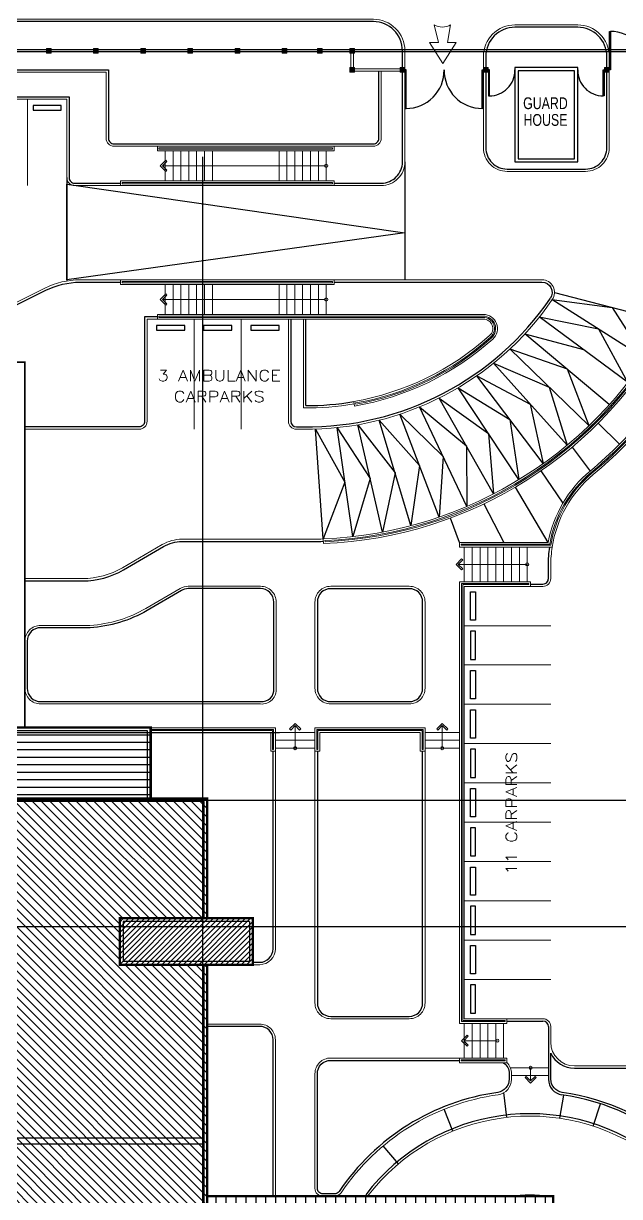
# Model space of a CAD drawing. Header units: metres. Extents: x -3195699 to -2111692, y 14290 to 146348.
# Drawn here: x -2115223 to -2114756, y 20462 to 21381 of the extents above; entities that cross this region are included whole.
import ezdxf
from ezdxf.enums import TextEntityAlignment as Align

# ---------------------------------------------------------------- set-up
doc = ezdxf.new("R2010")
doc.units = ezdxf.units.M
doc.header["$LTSCALE"] = 500
doc.header["$MEASUREMENT"] = 0
for name, pattern in [('CENTER', [2, 1.25, -0.25, 0.25, -0.25]), ('CENTERX2', [4, 2.5, -0.5, 0.5, -0.5]), ('HIDDEN', [0.375, 0.25, -0.125])]:
    doc.linetypes.add(name, pattern=pattern)
doc.layers.get('0').update_dxf_attribs({"linetype": 'CONTINUOUS'})
for name, color, linetype in [('AR-AXIS', 9, 'CENTERX2'), ('AR-DOOR', 8, 'CONTINUOUS'), ('AR-HATCH', 8, 'CONTINUOUS'), ('AR-PROPOSED', 3, 'CONTINUOUS'), ('AR-SHEET-NM', 4, 'CONTINUOUS'), ('AR-WALL', 8, 'CONTINUOUS'), ('BLDG. TXT', 3, 'CONTINUOUS'), ('CURB-2', 8, 'CONTINUOUS'), ('HATCH', 43, 'CONTINUOUS'), ('HIDDEN', 8, 'HIDDEN'), ('PARAPET', 1, 'CONTINUOUS'), ('PROPERTY LINE', 3, 'CENTER'), ('RAMP', 1, 'CONTINUOUS'), ('WHEEL BUMP', 6, 'CONTINUOUS')]:
    doc.layers.add(name, color=color, linetype=linetype)
for name, color, linetype, lineweight in [('CARLINE', 8, 'CONTINUOUS', 18), ('COL', 4, 'CONTINUOUS', 18), ('COLHAT', 8, 'CONTINUOUS', 18), ('CURVE', 8, 'CONTINUOUS', 18), ('FENCEWALL', 4, 'CONTINUOUS', 18), ('RAILING', 1, 'CONTINUOUS', 18), ('schematic lines', 110, 'CONTINUOUS', 25), ('STAIR', 8, 'CONTINUOUS', 18), ('WALL2', 4, 'CONTINUOUS', 18)]:
    doc.layers.add(name, color=color, linetype=linetype, lineweight=lineweight)
doc.styles.add('logo-eng', font='arial.ttf', dxfattribs={"height": 600})
doc.styles.add('ROMANS', font='romans.shx', dxfattribs={"width": 0.85})
pattern_1 = [(90, (-1490888.6645, 89092.963), (-7.814695, 7e-16), [])]

# ---------------------------------------------------------------- blocks, each defined once
blk = doc.blocks.new('DRIVEWAY LOCATOR')
for p, q in [((-1232, -16), (-523, 434)), ((-523, 134), (-523, 434)), ((-523, -466), (-1232, -16)), ((-523, -166), (-523, -466))]:
    blk.add_line(p, q)
for points in [[(-523, 134), (82, 278)], [(82, -278), (-523, -166)]]:
    blk.add_lwpolyline(points)
blk.add_arc((514, 0), 514, 147.2089, 212.7911)
blk = doc.blocks.new('AHHMS TEMPLATE')
at = {"layer": 'COLHAT'}
h = blk.add_hatch(dxfattribs=at)
h.set_pattern_fill('ANSI31', color=8, scale=0.184599, style=0)
h.set_pattern_definition([(135, (-1480981.13595, 34812.915), (0.4144367825, 0.4144367825), [])])
h.paths.add_polyline_path([(-1490931.98, 84579.89), (-1490931.98, 84576.2), (-1490928.29, 84576.2), (-1490928.29, 84579.89)])
h = blk.add_hatch(dxfattribs=at)
h.set_pattern_fill('ANSI31', color=8, scale=0.184599, style=0)
h.set_pattern_definition([(135, (-1480944.21613, 34812.915), (0.4144367825, 0.4144367825), [])])
h.paths.add_polyline_path([(-1490895.06, 84579.89), (-1490895.06, 84576.2), (-1490891.37, 84576.2), (-1490891.37, 84579.89)])
h = blk.add_hatch(dxfattribs=at)
h.set_pattern_fill('ANSI31', color=8, scale=0.184599, style=0)
h.set_pattern_definition([(135, (-1480907.2963, 34812.915), (0.4144367825, 0.4144367825), [])])
h.paths.add_polyline_path([(-1490858.14, 84579.89), (-1490858.14, 84576.2), (-1490854.45, 84576.2), (-1490854.45, 84579.89)])
h = blk.add_hatch(dxfattribs=at)
h.set_pattern_fill('ANSI31', color=8, scale=0.184599, style=0)
h.set_pattern_definition([(135, (-1480870.3765, 34812.915), (0.4144367825, 0.4144367825), [])])
h.paths.add_polyline_path([(-1490821.22, 84579.89), (-1490821.22, 84576.2), (-1490817.53, 84576.2), (-1490817.53, 84579.89)])
h = blk.add_hatch(dxfattribs=at)
h.set_pattern_fill('ANSI31', color=8, scale=0.184599, style=0)
h.set_pattern_definition([(135, (-1480833.4567, 34812.915), (0.4144367825, 0.4144367825), [])])
h.paths.add_polyline_path([(-1490784.3, 84579.89), (-1490784.3, 84576.2), (-1490780.61, 84576.2), (-1490780.61, 84579.89)])
h = blk.add_hatch(dxfattribs=at)
h.set_pattern_fill('ANSI31', color=8, scale=0.184599, style=0)
h.set_pattern_definition([(135, (-1480796.53686, 34812.915), (0.4144367825, 0.4144367825), [])])
h.paths.add_polyline_path([(-1490747.38, 84579.89), (-1490747.38, 84576.2), (-1490743.69, 84576.2), (-1490743.69, 84579.89)])
h = blk.add_hatch(dxfattribs=at)
h.set_pattern_fill('ANSI31', color=8, scale=0.184599, style=0)
h.set_pattern_definition([(135, (-1480768.9157, 34812.915), (0.4144367825, 0.4144367825), [])])
h.paths.add_polyline_path([(-1490719.76, 84579.89), (-1490719.76, 84576.2), (-1490716.07, 84576.2), (-1490716.07, 84579.89)])
h = blk.add_hatch(dxfattribs=at)
h.set_pattern_fill('ANSI31', color=8, scale=0.184599, style=0)
h.set_pattern_definition([(135, (-1480743.61845, 34812.915), (0.4144367825, 0.4144367825), [])])
h.paths.add_polyline_path([(-1490694.46, 84579.89), (-1490694.46, 84576.2), (-1490690.77, 84576.2), (-1490690.77, 84579.89)])
h = blk.add_hatch(dxfattribs=at)
h.set_pattern_fill('ANSI31', color=8, scale=0.184599, style=0)
h.set_pattern_definition([(135, (-1480743.61845, 34797.8394), (0.4144367825, 0.4144367825), [])])
h.paths.add_polyline_path([(-1490690.77, 84564.81), (-1490690.77, 84561.12), (-1490694.46, 84561.12), (-1490694.46, 84564.81)])
h = blk.add_hatch(dxfattribs=at)
h.set_pattern_fill('ANSI31', color=8, scale=0.184599, angle=90, style=0)
h.set_pattern_definition([(45, (-1540418.36314, 74613.96583), (0.4144367825, -0.4144367825), [])])
h.paths.add_polyline_path([(-1490651.39, 84561.12), (-1490655.08, 84561.12), (-1490655.08, 84564.81), (-1490651.39, 84564.81)])
h = blk.add_hatch(dxfattribs=at)
h.set_pattern_fill('ANSI31', color=8, scale=0.184599, angle=90, style=0)
h.set_pattern_definition([(135, (-1440822.88585, 74613.96583), (-0.4144367825, -0.4144367825), [])])
h.paths.add_polyline_path([(-1490589.86, 84561.12), (-1490586.17, 84561.12), (-1490586.17, 84564.81), (-1490589.86, 84564.81)])
h = blk.add_hatch(dxfattribs=at)
h.set_pattern_fill('ANSI31', color=8, scale=0.184599, angle=90, style=0)
h.set_pattern_definition([(135, (-1440728.125, 74613.96583), (-0.4144367825, -0.4144367825), [])])
h.paths.add_polyline_path([(-1490495.1, 84561.12), (-1490491.41, 84561.12), (-1490491.41, 84564.81), (-1490495.1, 84564.81)])
at = {"layer": 'HATCH'}
h = blk.add_hatch(dxfattribs=at)
h.set_pattern_fill('ANSI31', color=8, scale=2.461321, angle=45, style=0)
h.set_pattern_definition(pattern_1)
h.paths.add_polyline_path([(-1490948.81, 84334.2), (-1491108.79, 84334.2), (-1491108.79, 84048.15), (-1490948.81, 84048.15)])
h = blk.add_hatch(dxfattribs=at)
h.set_pattern_fill('ANSI31', color=8, scale=1.845991, angle=135, style=0)
h.set_pattern_definition([(180, (-1490888.6645, 89092.963), (-1e-15, -5.861021), [])])
h.paths.add_polyline_path([(-1490850.35, 84048.15), (-1491390.61, 84048.15), (-1491390.61, 83992.7), (-1490850.35, 83992.7)])
h = blk.add_hatch(dxfattribs=at)
h.set_pattern_fill('ANSI31', color=1, scale=1.538326, angle=270, style=0)
h.set_pattern_definition([(315, (-1490888.6645, 89092.963), (3.45364, 3.45364), [])])
h.paths.add_polyline_path([(-1491191.25, 83627.19), (-1491191.25, 83627.07), (-1491191.12, 83627.19)])
h.paths.add_polyline_path([(-1491304.47, 83514.46), (-1491304.47, 83538.58), (-1491352.46, 83538.58), (-1491352.46, 83568.74), (-1491308.16, 83568.74), (-1491308.16, 83629.65), (-1491304.47, 83629.65), (-1491304.47, 83653.77), (-1491213.4, 83653.77), (-1491213.4, 83629.65), (-1491188.78, 83629.65), (-1491188.78, 83538.58), (-1491213.4, 83538.58), (-1491213.4, 83514.46)])
h.paths.add_polyline_path([(-1491017.11, 83629.65), (-1490936.5, 83629.65), (-1490936.5, 83538.58), (-1491017.11, 83538.58)])
h.paths.add_polyline_path([(-1490806.05, 83862.55), (-1490874.47, 83862.55), (-1490874.47, 83898.86), (-1490806.05, 83898.86), (-1490806.05, 83992.7), (-1491481.68, 83992.7), (-1491481.68, 83898.86), (-1491410.92, 83898.86), (-1491410.92, 83862.55), (-1491481.68, 83862.55), (-1491481.68, 83305.68), (-1491410.92, 83305.68), (-1491410.92, 83269.37), (-1491481.68, 83269.37), (-1491481.68, 83175.54), (-1490806.05, 83175.54), (-1490806.05, 83269.37), (-1490874.47, 83269.37), (-1490874.47, 83305.68), (-1490806.05, 83305.68)])
h.paths.add_polyline_path([(-1491026.03, 83660.42), (-1491017.11, 83660.42), (-1491017.11, 83516.43), (-1491026.03, 83516.43), (-1491026.03, 83445.05), (-1491071.87, 83445.05), (-1491071.87, 83440.13), (-1491119.87, 83440.13), (-1491119.87, 83304.76), (-1491266.32, 83304.76), (-1491266.32, 83391.52), (-1491251.55, 83391.52), (-1491251.55, 83409.36), (-1491167.86, 83409.36), (-1491167.86, 83728.1), (-1491026.03, 83728.1)])
h = blk.add_hatch(dxfattribs=at)
h.set_pattern_fill('ANSI31', color=8, scale=0.922995, style=0)
h.set_pattern_definition([(45, (-1490888.6645, 89092.9631), (-2.0721839, 2.0721839), [])])
h.paths.add_polyline_path([(-1490770.48, 83898.86), (-1490874.47, 83898.86), (-1490874.47, 83862.55), (-1490770.48, 83862.55)])
h = blk.add_hatch(dxfattribs=at)
h.set_pattern_fill('ANSI31', color=8, scale=2.461321, angle=45, style=0)
h.set_pattern_definition(pattern_1)
h.paths.add_polyline_path([(-1490535.3, 83681.34), (-1490806.05, 83681.34), (-1490806.05, 83486.89), (-1490535.3, 83486.89)])
at = {"layer": 'AR-AXIS', "color": 8, "ltscale": 2}
for p, q in [((-1490809.53, 81994.85), (-1490809.53, 85059.97)), ((-1492933, 84578.96), (-1488915.15, 84578.96)), ((-1492933, 83991.39), (-1488915.15, 83991.39)), ((-1492933, 83892.56), (-1488915.15, 83892.56))]:
    blk.add_line(p, q, dxfattribs=at)
at = {"layer": 'AR-AXIS', "color": 8}
for p, q in [((-1490809.53, 83030.16), (-1490809.53, 84163.63)), ((-1491586.08, 84044.3), (-1490749.41, 84044.3))]:
    blk.add_line(p, q, dxfattribs=at)
at = {"layer": 'AR-DOOR', "color": 8}
for points in [[(-1490490.48, 84593.12), (-1490490.48, 84562.97), (-1490491.1, 84562.97), (-1490491.1, 84593.12)], [(-1490650.47, 84532.81), (-1490650.47, 84562.97), (-1490651.08, 84562.97), (-1490651.08, 84532.81)], [(-1490590.78, 84532.81), (-1490590.78, 84562.97), (-1490590.17, 84562.97), (-1490590.17, 84532.81)], [(-1490585.86, 84542.66), (-1490585.24, 84542.66), (-1490585.24, 84562.97), (-1490585.86, 84562.97)], [(-1490495.4, 84542.66), (-1490496.02, 84542.66), (-1490496.02, 84562.97), (-1490495.4, 84562.97)]]:
    blk.add_lwpolyline(points, close=True, dxfattribs=at)
for centre, radius, start, end in [((-1490490.48, 84563.27), 29.85, 359.41235, 90), ((-1490650.47, 84562.66), 29.85, 270, 0.58765), ((-1490590.78, 84562.66), 29.85, 179.41235, 270), ((-1490585.24, 84562.66), 20, 270, 0.87473), ((-1490496.02, 84562.66), 20, 179.12527, 270)]:
    blk.add_arc(centre, radius, start, end, dxfattribs=at)
at = {"layer": 'AR-HATCH', "color": 8}
for p, q in [((-1491026.03, 83727), (-1490808.51, 83727)), ((-1491026.03, 83722.44), (-1490808.51, 83722.44))]:
    blk.add_line(p, q, dxfattribs=at)
at = {"layer": 'AR-PROPOSED', "color": 8}
blk.add_lwpolyline([(-1490516.02, 84490.97), (-1490516.02, 84564.81), (-1490565.24, 84564.81), (-1490565.24, 84490.97)], close=True, dxfattribs=at)
at = {"layer": 'AR-WALL', "color": 8}
for p, q in [((-1490772.94, 83896.4), (-1490872.01, 83896.4)), ((-1490872.01, 83896.4), (-1490872.01, 83865.01)), ((-1490772.94, 83896.4), (-1490772.94, 83865.01)), ((-1490772.94, 83865.01), (-1490872.01, 83865.01))]:
    blk.add_line(p, q, dxfattribs=at)
for points in [[(-1490852.81, 83992.7), (-1490852.81, 84045.69), (-1491388.15, 84045.69), (-1491388.15, 83992.7)], [(-1490808.51, 83898.86), (-1490808.51, 83990.23), (-1491479.22, 83990.23), (-1491479.22, 83898.86)], [(-1490808.51, 83305.68), (-1490808.51, 83862.55)]]:
    blk.add_lwpolyline(points, dxfattribs=at)
at = {"layer": 'CARLINE', "color": 8}
for p, q in [((-1490946.75, 84472.51), (-1490946.75, 84540.2)), ((-1490816.3, 84367.91), (-1490816.3, 84281.76)), ((-1490779.38, 84367.91), (-1490779.38, 84281.76)), ((-1490604.82, 84127.93), (-1490537.13, 84127.93)), ((-1490604.82, 84097.16), (-1490537.13, 84097.16)), ((-1490604.82, 84066.39), (-1490537.13, 84066.39)), ((-1490604.82, 84035.63), (-1490537.13, 84035.63)), ((-1490604.82, 84004.86), (-1490537.13, 84004.86)), ((-1490604.82, 83974.09), (-1490537.13, 83974.09)), ((-1490604.82, 83943.33), (-1490537.13, 83943.33)), ((-1490604.82, 83912.56), (-1490537.13, 83912.56)), ((-1490604.82, 83881.79), (-1490537.13, 83881.79)), ((-1490604.82, 83851.03), (-1490537.13, 83851.03))]:
    blk.add_line(p, q, dxfattribs=at)
at = {"layer": 'COL', "color": 8}
for points in [[(-1490928.29, 84576.2), (-1490931.98, 84576.2), (-1490931.98, 84579.89), (-1490928.29, 84579.89)], [(-1490891.37, 84576.2), (-1490895.06, 84576.2), (-1490895.06, 84579.89), (-1490891.37, 84579.89)], [(-1490854.45, 84576.2), (-1490858.14, 84576.2), (-1490858.14, 84579.89), (-1490854.45, 84579.89)], [(-1490817.53, 84576.2), (-1490821.22, 84576.2), (-1490821.22, 84579.89), (-1490817.53, 84579.89)], [(-1490780.61, 84576.2), (-1490784.3, 84576.2), (-1490784.3, 84579.89), (-1490780.61, 84579.89)], [(-1490743.69, 84576.2), (-1490747.38, 84576.2), (-1490747.38, 84579.89), (-1490743.69, 84579.89)], [(-1490716.07, 84576.2), (-1490719.76, 84576.2), (-1490719.76, 84579.89), (-1490716.07, 84579.89)], [(-1490690.77, 84576.2), (-1490694.46, 84576.2), (-1490694.46, 84579.89), (-1490690.77, 84579.89)], [(-1490690.77, 84561.12), (-1490694.46, 84561.12), (-1490694.46, 84564.81), (-1490690.77, 84564.81)], [(-1490655.08, 84561.12), (-1490655.08, 84564.81), (-1490651.39, 84564.81), (-1490651.39, 84561.12)], [(-1490586.17, 84561.12), (-1490586.17, 84564.81), (-1490589.86, 84564.81), (-1490589.86, 84561.12)], [(-1490491.41, 84561.12), (-1490491.41, 84564.81), (-1490495.1, 84564.81), (-1490495.1, 84561.12)]]:
    blk.add_lwpolyline(points, close=True, dxfattribs=at)
at = {"layer": 'CURB-2', "color": 8}
for p, q in [((-1490740.61, 84367.91), (-1490740.61, 84287.91)), ((-1490728.83, 84300.21), (-1490728.83, 84367.91)), ((-1490736.31, 84283.61), (-1490730.88, 84283.61)), ((-1490499.95, 84286.52), (-1490483.41, 84269.99)), ((-1490520.37, 84267.78), (-1490506.36, 84249.01)), ((-1490544.82, 84249.11), (-1490527.61, 84223.93)), ((-1490539.15, 84193.15), (-1490564.63, 84236.46)), ((-1490589.54, 84223.24), (-1490573.83, 84193.15)), ((-1490608.51, 84193.15), (-1490615.61, 84212.21)), ((-1490571.59, 83818.42), (-1490543.28, 83818.42)), ((-1490538.98, 83814.11), (-1490538.98, 83772.89)), ((-1490571.61, 83743), (-1490573.81, 83762.37)), ((-1490530.11, 83742.3), (-1490526.94, 83760.49)), ((-1490503.99, 83736.15), (-1490498.27, 83753.7)), ((-1490613.74, 83732.27), (-1490620.69, 83749.37)), ((-1490656.43, 83706.56), (-1490668.3, 83720.69)), ((-1490540.74, 83681.34), (-1490540.68, 83681.64))]:
    blk.add_line(p, q, dxfattribs=at)
for points in [[(-1490653.24, 84564.81), (-1490653.24, 84578.04, 0.414214), (-1490676, 84600.81), (-1491543.62, 84600.81, 0.414214), (-1491566.39, 84578.04), (-1491566.39, 84564.81)], [(-1490493.25, 84564.81), (-1490493.25, 84573.62, 0.414214), (-1490516.02, 84596.38), (-1490565.24, 84596.38, 0.414214), (-1490588.01, 84573.62), (-1490588.01, 84564.81)], [(-1491566.39, 84561.12), (-1491566.39, 84560.39), (-1491566.39, 84509.43, 0.414214), (-1491531.31, 84474.36), (-1491414.4, 84474.36, 0.414214), (-1491410.09, 84478.67), (-1491410.09, 84542.04), (-1490914.14, 84542.04), (-1490914.14, 84478.67, 0.414214), (-1490909.83, 84474.36), (-1490873.99, 84474.36)], [(-1491539.93, 84562.97), (-1490883.37, 84562.97), (-1490883.37, 84509.43, 0.414214), (-1490879.06, 84505.12), (-1490676, 84505.12, 0.414214), (-1490671.7, 84509.43), (-1490671.7, 84562.04)], [(-1490706.77, 84474.36), (-1490669.85, 84474.36, 0.414214), (-1490653.24, 84490.97), (-1490653.24, 84561.12)], [(-1490588.01, 84561.12), (-1490588.01, 84502.05, 0.414214), (-1490571.4, 84485.43), (-1490509.87, 84485.43, 0.414214), (-1490493.25, 84502.05), (-1490493.25, 84561.12)], [(-1491108.79, 84283.61), (-1491217.49, 84283.61, -0.414214), (-1491221.8, 84287.91), (-1491221.8, 84357.45), (-1491410.09, 84357.45), (-1491410.09, 84287.91, -0.414214), (-1491414.4, 84283.61), (-1491531.31, 84283.61, -0.414214), (-1491566.39, 84318.68), (-1491566.39, 84361.75, -0.414214), (-1491531.31, 84396.83), (-1491243.37, 84396.83, -0.092907), (-1491199.47, 84388.6), (-1491152.53, 84370.36, 0.092907), (-1491129.58, 84366.06), (-1490996.32, 84366.06, 0.116214), (-1490968.03, 84372.73), (-1490932.31, 84390.55, -0.116214), (-1490905.66, 84396.83), (-1490898.6, 84396.83), (-1490873.99, 84396.83)], [(-1490706.77, 84396.83), (-1490544.06, 84396.83, -0.602916), (-1490537.46, 84384.31)], [(-1490730.86, 84283.61, 0.250693), (-1490537.46, 84384.31, 0.250693)], [(-1490845.12, 84369.75), (-1490855.07, 84369.75), (-1490855.07, 84287.91, -0.414214), (-1490859.37, 84283.61), (-1490948.81, 84283.61)], [(-1490948.81, 84163.05), (-1490903.52, 84163, 0.132795), (-1490871.59, 84171.63), (-1490840.4, 84189.83, -0.132791), (-1490825.83, 84193.77), (-1490731.33, 84193.77, 0.01263), (-1490715.12, 84194.02)], [(-1490553.13, 84160.54), (-1490543.28, 84160.54, 0.414214), (-1490538.98, 84164.85), (-1490538.98, 84175.33, -0.037679), (-1490537.91, 84189.46)], [(-1490770.48, 83864.4), (-1490765.03, 83864.4, 0.406614), (-1490754.55, 83874.99), (-1490754.55, 84029.62)], [(-1490719.88, 84029.62), (-1490719.88, 83832.57, 0.414214), (-1490709.42, 83822.11), (-1490647.89, 83822.11, 0.414214), (-1490637.43, 83832.57), (-1490637.43, 84029.62)], [(-1490754.55, 83681.34), (-1490754.55, 83803.79, 0.414214), (-1490765.01, 83814.25), (-1490806.05, 83814.25)], [(-1490574.21, 83785.8, -0.246746), (-1490569.68, 83777.19), (-1490569.68, 83772.93, -0.37382), (-1490578.69, 83762.57, 0.212138), (-1490702.88, 83685.06, -0.248963), (-1490706.45, 83683.17), (-1490715.58, 83683.17, -0.414214), (-1490719.88, 83687.47), (-1490719.88, 83777.19, -0.414214), (-1490709.42, 83787.65), (-1490608.69, 83787.65)]]:
    blk.add_lwpolyline(points, format="xyb", dxfattribs=at)
for points in [[(-1490853.19, 84139.82, -0.117758), (-1490897.8, 84126.34), (-1490936.5, 84126.34, 0.414214), (-1490946.96, 84115.88), (-1490946.96, 84078.96, 0.414214), (-1490936.5, 84068.5), (-1490764.3, 84068.5, 0.477456), (-1490753.94, 84078.87), (-1490753.94, 84146.47, 0.414214), (-1490764.4, 84156.93), (-1490821.05, 84156.93, 0.132791), (-1490826.32, 84155.5)], [(-1490719.88, 84078.96, 0.414214), (-1490709.42, 84068.5), (-1490647.89, 84068.5, 0.414214), (-1490637.43, 84078.96), (-1490637.43, 84146.45, 0.414214), (-1490647.89, 84156.91), (-1490709.42, 84156.91, 0.414214), (-1490719.88, 84146.45)], [(-1490528.14, 83762.53, -0.373378), (-1490537.13, 83772.89), (-1490537.13, 83793.34, 0.293273), (-1490518.67, 83781.5), (-1490432.52, 83781.5, -0.414214), (-1490428.22, 83777.19), (-1490428.22, 83715.74, -0.148694), (-1490432.75, 83717.88, 0.149302)]]:
    blk.add_lwpolyline(points, format="xyb", close=True, dxfattribs=at)
for centre, radius, start, end in [((-1490728.28, 84514.71), 214.5, 269.85288, 279.91363), ((-1490736.31, 84287.91), 4.31, 180, 270), ((-1490543.28, 83814.11), 4.31, 0, 90), ((-1490526.67, 83772.89), 12.31, 180, 261.89814), ((-1490553.55, 83584.04), 178.45, 47.93157, 81.89814), ((-1490553.55, 83584.04), 161.83, 53.59848, 142.54125)]:
    blk.add_arc(centre, radius, start, end, dxfattribs=at)
at = {"layer": 'CURVE', "color": 8}
for p, q in [((-1490742.46, 84367.91), (-1490742.46, 84287.91)), ((-1490730.67, 84298.37), (-1490730.67, 84367.91)), ((-1490736.31, 84281.76), (-1490730.88, 84281.76)), ((-1490604.82, 84158.69), (-1490604.82, 83820.26)), ((-1490604.82, 83820.26), (-1490543.28, 83820.26)), ((-1490537.13, 83814.11), (-1490537.13, 83801.8)), ((-1490432.52, 83783.34), (-1490518.67, 83783.34))]:
    blk.add_line(p, q, dxfattribs=at)
for points in [[(-1490706.77, 84472.51), (-1490669.85, 84472.51, 0.414214), (-1490651.39, 84490.97), (-1490651.39, 84578.04, 0.414214), (-1490676, 84602.65), (-1491543.62, 84602.65, 0.414214), (-1491568.23, 84578.04), (-1491568.23, 84560.39)], [(-1491568.23, 84578.04), (-1491568.23, 84509.43, 0.414214), (-1491531.31, 84472.51), (-1491414.4, 84472.51, 0.414214), (-1491408.25, 84478.67), (-1491408.25, 84540.2), (-1490915.98, 84540.2), (-1490915.98, 84478.67, 0.414214), (-1490909.83, 84472.51), (-1490873.99, 84472.51)], [(-1491539.93, 84561.12), (-1490885.22, 84561.12), (-1490885.22, 84509.43, 0.414214), (-1490879.06, 84503.28), (-1490676, 84503.28, 0.414214), (-1490669.85, 84509.43), (-1490669.85, 84562.04)], [(-1491108.79, 84281.76), (-1491217.49, 84281.76, -0.414214), (-1491223.65, 84287.91), (-1491223.65, 84355.6), (-1491408.25, 84355.6), (-1491408.25, 84287.91, -0.414214), (-1491414.4, 84281.76), (-1491531.31, 84281.76, -0.414214), (-1491568.23, 84318.68), (-1491568.23, 84361.75, -0.414214), (-1491531.31, 84398.67), (-1491243.37, 84398.67, -0.092907), (-1491198.81, 84390.32), (-1491151.87, 84372.08, 0.092907), (-1491129.58, 84367.91), (-1490996.32, 84367.91, 0.116214), (-1490968.85, 84374.38), (-1490933.13, 84392.2, -0.116214), (-1490905.66, 84398.67), (-1490898.6, 84398.67), (-1490873.99, 84398.67)], [(-1490706.77, 84398.67), (-1490544.06, 84398.67, -0.602916), (-1490535.93, 84383.27)], [(-1490730.88, 84281.76, 0.250693), (-1490535.93, 84383.27)], [(-1490845.12, 84367.91), (-1490853.22, 84367.91), (-1490853.22, 84287.91, -0.414214), (-1490859.37, 84281.76), (-1490948.81, 84281.76)], [(-1490948.81, 84164.9), (-1490903.52, 84164.85, 0.132791), (-1490872.52, 84173.23), (-1490841.33, 84191.42, -0.132791), (-1490825.83, 84195.61), (-1490731.32, 84195.61, 0.012637), (-1490715.2, 84195.87)], [(-1490604.82, 84158.69), (-1490543.28, 84158.69, 0.414214), (-1490537.13, 84164.85), (-1490537.13, 84175.33, -0.03844), (-1490536.04, 84189.46)], [(-1490854.12, 84141.42, -0.117618), (-1490897.85, 84128.18), (-1490936.5, 84128.18, 0.414214), (-1490948.81, 84115.88), (-1490948.81, 84078.96, 0.414214), (-1490936.5, 84066.66), (-1490764.4, 84066.66, 0.471923), (-1490752.09, 84078.96), (-1490752.09, 84146.47, 0.414214), (-1490764.4, 84158.77), (-1490821.05, 84158.77, 0.132791), (-1490827.25, 84157.1), (-1490854.12, 84141.42)], [(-1490770.48, 83862.55), (-1490765.01, 83862.55, 0.407195), (-1490752.71, 83874.98), (-1490752.71, 84029.62)], [(-1490721.73, 84029.62), (-1490721.73, 83832.57, 0.414214), (-1490709.42, 83820.26), (-1490647.89, 83820.26, 0.414214), (-1490635.58, 83832.57), (-1490635.58, 84029.62)], [(-1490752.71, 83681.34), (-1490752.71, 83803.79, 0.414214), (-1490765.01, 83816.1), (-1490806.05, 83816.1)], [(-1490571.59, 83786.04, -0.203285), (-1490567.84, 83777.19), (-1490567.84, 83772.93, -0.37382), (-1490578.43, 83760.74, 0.212138), (-1490701.35, 83684.03, -0.248963), (-1490706.45, 83681.32), (-1490715.58, 83681.32, -0.414214), (-1490721.73, 83687.47), (-1490721.73, 83777.19, -0.414214), (-1490709.42, 83789.5), (-1490608.68, 83789.5)]]:
    blk.add_lwpolyline(points, format="xyb", dxfattribs=at)
for points in [[(-1490589.86, 84573.62), (-1490589.86, 84502.05, 0.414214), (-1490571.4, 84483.59), (-1490509.87, 84483.59, 0.414214), (-1490491.41, 84502.05), (-1490491.41, 84573.62, 0.414214), (-1490516.02, 84598.23), (-1490565.24, 84598.23, 0.414214)], [(-1490721.73, 84078.96, 0.414214), (-1490709.42, 84066.66), (-1490647.89, 84066.66, 0.414214), (-1490635.58, 84078.96), (-1490635.58, 84146.45, 0.414214), (-1490647.89, 84158.76), (-1490709.42, 84158.76, 0.414214), (-1490721.73, 84146.45)]]:
    blk.add_lwpolyline(points, format="xyb", close=True, dxfattribs=at)
for centre, radius, start, end in [((-1490728.28, 84514.71), 216.35, 269.36523, 279.91363), ((-1490736.31, 84287.91), 6.15, 180, 270), ((-1490543.28, 83814.11), 6.15, 0, 90), ((-1490518.67, 83801.8), 18.46, 180, 270), ((-1490553.55, 83584.04), 159.99, 53.59848, 142.54125), ((-1490553.55, 83584.04), 98.45, 81.23017, 98.76983)]:
    blk.add_arc(centre, radius, start, end, dxfattribs=at)
at = {"layer": 'FENCEWALL', "color": 8}
for p, q in [((-1490716.07, 84577.12), (-1490716.07, 84578.96)), ((-1490690.77, 84577.12), (-1490690.77, 84578.96)), ((-1490693.54, 84576.2), (-1490693.54, 84564.81)), ((-1490691.7, 84576.2), (-1490691.7, 84564.81))]:
    blk.add_line(p, q, dxfattribs=at)
for points in [[(-1490965.21, 84578.96), (-1490931.98, 84578.96)], [(-1490928.29, 84578.96), (-1490895.06, 84578.96)], [(-1490891.37, 84578.96), (-1490858.14, 84578.96)], [(-1490854.45, 84578.96), (-1490821.22, 84578.96)], [(-1490817.53, 84578.96), (-1490784.3, 84578.96)], [(-1490780.61, 84578.96), (-1490747.38, 84578.96)], [(-1490743.69, 84578.96), (-1490719.76, 84578.96)], [(-1490716.07, 84578.96), (-1490694.46, 84578.96)], [(-1490716.07, 84578.96), (-1490716.07, 84578.96)], [(-1490690.77, 84578.96), (-1490690.77, 84578.96)], [(-1490965.21, 84577.12), (-1490931.98, 84577.12)], [(-1490928.29, 84577.12), (-1490895.06, 84577.12)], [(-1490891.37, 84577.12), (-1490858.14, 84577.12)], [(-1490854.45, 84577.12), (-1490821.22, 84577.12)], [(-1490817.53, 84577.12), (-1490784.3, 84577.12)], [(-1490780.61, 84577.12), (-1490747.38, 84577.12)], [(-1490743.69, 84577.12), (-1490719.76, 84577.12)], [(-1490716.07, 84577.12), (-1490694.46, 84577.12)], [(-1490716.07, 84577.12), (-1490716.07, 84577.12)], [(-1490690.77, 84577.12), (-1490690.77, 84577.12)], [(-1490655.08, 84563.89), (-1490690.77, 84563.89)], [(-1490655.08, 84562.04), (-1490690.77, 84562.04)]]:
    blk.add_lwpolyline(points, dxfattribs=at)
at = {"layer": 'HIDDEN', "color": 8}
for p in [(-1490799.9, 83681.34), (-1490535.3, 83486.89)]:
    blk.add_line(p, (-1490535.3, 83681.34), dxfattribs=at)
at = {"layer": 'PARAPET', "color": 8}
blk.add_lwpolyline([(-1490518.48, 84493.43), (-1490518.48, 84562.35), (-1490562.78, 84562.35), (-1490562.78, 84493.43)], close=True, dxfattribs=at)
at = {"layer": 'PARAPET', "color": 2}
for points, const_width in [([(-1490948.81, 84048.12), (-1490948.81, 84334.2), (-1491108.79, 84334.2), (-1491108.79, 84048.08)], 1.23), ([(-1490850.35, 83992.7), (-1490850.35, 84048.15), (-1491390.61, 84048.15), (-1491390.61, 83992.7)], 1.85), ([(-1490806.05, 83898.86), (-1490806.05, 83992.7), (-1491481.68, 83992.7), (-1491481.68, 83898.86)], 1.85), ([(-1490806.05, 83305.68), (-1490806.05, 83862.55)], 1.85), ([(-1490806.05, 83486.89), (-1490535.3, 83486.89), (-1490535.3, 83681.34), (-1490806.05, 83681.34)], 1.85)]:
    blk.add_lwpolyline(points, dxfattribs=dict(at, const_width=const_width))
at = {"layer": 'PARAPET', "color": 2, "const_width": 1.85}
blk.add_lwpolyline([(-1490770.48, 83898.86), (-1490874.47, 83898.86), (-1490874.47, 83862.55), (-1490770.48, 83862.55)], close=True, dxfattribs=at)
at = {"layer": 'PROPERTY LINE', "color": 8}
blk.add_lwpolyline([(-1492441.15, 84577.12), (-1492478.07, 84540.2), (-1492478.07, 82288.09), (-1492428.85, 82238.86), (-1489438.34, 82238.86), (-1489389.12, 82288.09), (-1489389.12, 84527.89), (-1489438.34, 84577.12), (-1492441.15, 84577.12)], dxfattribs=at)
at = {"layer": 'RAILING', "color": 8}
for p, q in [((-1490843.89, 84501.89), (-1490708, 84501.89)), ((-1490843.89, 84501.89), (-1490843.89, 84500.97)), ((-1490708, 84500.97), (-1490843.89, 84500.97)), ((-1490708, 84501.89), (-1490708, 84500.97)), ((-1490872.76, 84474.82), (-1490708, 84474.82)), ((-1490872.76, 84474.82), (-1490872.76, 84473.9)), ((-1490708, 84473.9), (-1490872.76, 84473.9)), ((-1490708, 84474.82), (-1490708, 84473.9)), ((-1490872.76, 84397.29), (-1490708, 84397.29)), ((-1490872.76, 84397.29), (-1490872.76, 84396.36)), ((-1490708, 84396.36), (-1490872.76, 84396.36)), ((-1490708, 84397.29), (-1490708, 84396.36)), ((-1490589.98, 84370.21), (-1490843.89, 84370.21)), ((-1490843.89, 84370.21), (-1490843.89, 84369.29)), ((-1490843.89, 84369.29), (-1490589.99, 84369.29)), ((-1490689.9, 84302.26), (-1490689.74, 84301.35)), ((-1490713.91, 84194.54), (-1490713.87, 84193.61)), ((-1490607.28, 84191.77), (-1490538, 84191.77)), ((-1490607.28, 84190.84), (-1490607.28, 84191.77)), ((-1490607.28, 84190.84), (-1490537.22, 84190.84))]:
    blk.add_line(p, q, dxfattribs=at)
for points in [[(-1490505.48, 84247.95, 0.04845), (-1490459.94, 84293.81, -0.219735), (-1490416.37, 84314.83), (-1490416.37, 84382.52), (-1490230.7, 84382.52)], [(-1490230.7, 84381.6), (-1490415.45, 84381.6), (-1490415.45, 84313.93, 0.223673), (-1490459.22, 84293.22, -0.048372), (-1490504.89, 84247.24)]]:
    blk.add_lwpolyline(points, format="xyb", dxfattribs=at)
for points in [[(-1490606.05, 84160.08), (-1490554.36, 84160.08), (-1490554.36, 84161), (-1490607.12, 84161), (-1490607.12, 83817.95), (-1490572.82, 83817.95), (-1490572.82, 83818.88), (-1490606.05, 83818.88), (-1490606.05, 84160.08)], [(-1490636.97, 84046.69), (-1490636.97, 84031), (-1490637.89, 84031), (-1490637.89, 84045.77), (-1490719.42, 84045.77), (-1490719.42, 84031), (-1490720.35, 84031), (-1490720.35, 84046.69), (-1490636.97, 84046.69)], [(-1490572.82, 83787.19), (-1490572.82, 83788.11), (-1490607.3, 83788.11), (-1490607.3, 83787.19), (-1490572.82, 83787.19)]]:
    blk.add_lwpolyline(points, close=True, dxfattribs=at)
blk.add_lwpolyline([(-1490850.35, 84046.69), (-1490754.09, 84046.69), (-1490754.09, 84031), (-1490755.01, 84031), (-1490755.01, 84045.77), (-1490850.35, 84045.77)], dxfattribs=at)
for centre, radius, start, end in [((-1490589.97, 84360.53), 8.76, 311.76138, 90.12844), ((-1490589.97, 84360.53), 9.69, 311.81625, 90.07879), ((-1490728.28, 84514.71), 320.49, 272.56896, 332.3021), ((-1490728.28, 84514.71), 321.41, 272.56832, 332.30173), ((-1490726.37, 84510.8), 211.7, 279.92059, 312.21191), ((-1490726.37, 84510.8), 212.63, 279.92056, 312.21099), ((-1490444.83, 84175.33), 94.61, 129.86869, 169.99495), ((-1490444.83, 84175.33), 93.68, 129.86869, 170.46821)]:
    blk.add_arc(centre, radius, start, end, dxfattribs=at)
at = {"layer": 'RAMP', "color": 8}
for p, q in [((-1490651.39, 84490.97), (-1490651.39, 84398.67)), ((-1490915.98, 84478.67), (-1490915.98, 84397.8)), ((-1490534.22, 84388.83), (-1490446.07, 84365.75))]:
    blk.add_line(p, q, dxfattribs=at)
for points in [[(-1490915.98, 84473.49), (-1490651.39, 84435.59), (-1490915.98, 84398.67), (-1490915.98, 84473.49)], [(-1490536.2, 84383.35), (-1490489.12, 84377.13), (-1490463.48, 84337.16), (-1490536.2, 84383.35)], [(-1490546.18, 84369.83), (-1490499.67, 84360.23), (-1490476.98, 84318.52), (-1490546.18, 84369.83)], [(-1490557.34, 84356.53), (-1490511.5, 84344.13), (-1490511.41, 84343.93)], [(-1490491.37, 84301.13), (-1490557.34, 84356.53)], [(-1490569.14, 84344.66), (-1490524.34, 84328.93), (-1490507.43, 84284.56), (-1490569.14, 84344.66)], [(-1490581.92, 84333.35), (-1490538.29, 84314.61), (-1490524.43, 84269.19), (-1490581.92, 84333.35)], [(-1490595.14, 84323.5), (-1490553.19, 84301.26), (-1490543.09, 84254.86), (-1490595.14, 84323.5)], [(-1490609.59, 84314.19), (-1490569.15, 84289.31), (-1490562.04, 84242.36), (-1490609.59, 84314.19)], [(-1490624.39, 84306.14), (-1490585.83, 84278.43), (-1490582.1, 84231.09), (-1490624.39, 84306.14)], [(-1490655.34, 84293.42), (-1490621.29, 84260.32), (-1490624.57, 84212.95), (-1490655.34, 84293.42)], [(-1490639.8, 84299.14), (-1490603.24, 84268.83), (-1490602.79, 84221.35), (-1490639.8, 84299.14)], [(-1490688.15, 84285.11), (-1490659.07, 84247.58), (-1490668.95, 84201.13), (-1490688.15, 84285.11)], [(-1490671.5, 84288.73), (-1490639.95, 84253.25), (-1490646.67, 84206.24), (-1490671.5, 84288.73)], [(-1490721.34, 84281.82), (-1490698.34, 84240.28), (-1490715.2, 84195.89), (-1490721.34, 84281.82)], [(-1490704.46, 84282.91), (-1490678.55, 84243.12), (-1490692.21, 84197.64), (-1490704.46, 84282.91)]]:
    blk.add_lwpolyline(points, dxfattribs=at)
at = {"layer": 'STAIR', "color": 8}
for p, q in [((-1490838.97, 84476.2), (-1490838.97, 84499.59)), ((-1490832.81, 84476.2), (-1490832.81, 84499.59)), ((-1490826.66, 84476.2), (-1490826.66, 84499.59)), ((-1490820.51, 84476.2), (-1490820.51, 84499.59)), ((-1490814.35, 84476.2), (-1490814.35, 84499.59)), ((-1490808.2, 84476.2), (-1490808.2, 84499.59)), ((-1490802.05, 84476.2), (-1490802.05, 84499.59)), ((-1490749.84, 84476.2), (-1490749.84, 84499.59)), ((-1490743.69, 84476.2), (-1490743.69, 84499.59)), ((-1490737.54, 84476.2), (-1490737.54, 84499.59)), ((-1490731.38, 84476.2), (-1490731.38, 84499.59)), ((-1490725.23, 84476.2), (-1490725.23, 84499.59)), ((-1490719.08, 84476.2), (-1490719.08, 84499.59)), ((-1490712.92, 84476.2), (-1490712.92, 84499.59)), ((-1490842.95, 84487.9), (-1490838.59, 84492.25)), ((-1490842.95, 84487.9), (-1490838.59, 84483.54)), ((-1490841.2, 84487.9), (-1490837.72, 84491.38)), ((-1490714.15, 84487.9), (-1490841.2, 84487.9)), ((-1490841.2, 84487.9), (-1490837.72, 84484.41)), ((-1490838.59, 84492.25), (-1490837.72, 84491.38)), ((-1490838.59, 84483.54), (-1490837.72, 84484.41)), ((-1490838.97, 84371.6), (-1490838.97, 84394.98)), ((-1490832.81, 84371.6), (-1490832.81, 84394.98)), ((-1490826.66, 84371.6), (-1490826.66, 84394.98)), ((-1490820.51, 84371.6), (-1490820.51, 84394.98)), ((-1490814.35, 84371.6), (-1490814.35, 84394.98)), ((-1490808.2, 84371.6), (-1490808.2, 84394.98)), ((-1490802.05, 84371.6), (-1490802.05, 84394.98)), ((-1490749.84, 84371.6), (-1490749.84, 84394.98)), ((-1490743.69, 84371.6), (-1490743.69, 84394.98)), ((-1490737.54, 84371.6), (-1490737.54, 84394.98)), ((-1490731.38, 84371.6), (-1490731.38, 84394.98)), ((-1490725.23, 84371.6), (-1490725.23, 84394.98)), ((-1490719.08, 84371.6), (-1490719.08, 84394.98)), ((-1490712.92, 84371.6), (-1490712.92, 84394.98)), ((-1490842.95, 84383.29), (-1490838.59, 84387.64)), ((-1490841.2, 84383.29), (-1490837.72, 84386.77)), ((-1490838.59, 84387.64), (-1490837.72, 84386.77)), ((-1490842.95, 84383.29), (-1490838.59, 84378.94)), ((-1490714.15, 84383.29), (-1490841.2, 84383.29)), ((-1490841.2, 84383.29), (-1490837.72, 84379.81)), ((-1490838.59, 84378.94), (-1490837.72, 84379.81)), ((-1490604.82, 84162.39), (-1490604.82, 84189.46)), ((-1490598.66, 84162.39), (-1490598.66, 84189.46)), ((-1490592.51, 84162.39), (-1490592.51, 84189.46)), ((-1490586.36, 84162.39), (-1490586.36, 84189.46)), ((-1490580.2, 84162.39), (-1490580.2, 84189.46)), ((-1490574.05, 84162.39), (-1490574.05, 84189.46)), ((-1490567.9, 84162.39), (-1490567.9, 84189.46)), ((-1490561.74, 84162.39), (-1490561.74, 84189.46)), ((-1490555.59, 84162.39), (-1490555.59, 84189.46)), ((-1490611.27, 84175.92), (-1490606.92, 84180.27)), ((-1490611.27, 84175.92), (-1490606.92, 84171.57)), ((-1490609.53, 84175.92), (-1490606.05, 84179.4)), ((-1490609.53, 84175.92), (-1490606.05, 84172.44)), ((-1490609.53, 84175.92), (-1490555.59, 84175.92)), ((-1490606.92, 84180.27), (-1490606.05, 84179.4)), ((-1490606.92, 84171.57), (-1490606.05, 84172.44)), ((-1490737.22, 84051.45), (-1490741.57, 84047.1)), ((-1490741.57, 84047.1), (-1490740.7, 84046.23)), ((-1490737.22, 84049.71), (-1490740.7, 84046.23)), ((-1490737.22, 84051.45), (-1490732.87, 84047.1)), ((-1490737.22, 84049.71), (-1490733.74, 84046.23)), ((-1490737.22, 84049.71), (-1490737.22, 84032.08)), ((-1490732.87, 84047.1), (-1490733.74, 84046.23)), ((-1490622.05, 84051.45), (-1490626.4, 84047.1)), ((-1490626.4, 84047.1), (-1490625.53, 84046.23)), ((-1490622.05, 84049.71), (-1490625.53, 84046.23)), ((-1490622.05, 84051.45), (-1490617.7, 84047.1)), ((-1490622.05, 84049.71), (-1490618.57, 84046.23)), ((-1490622.05, 84049.71), (-1490622.05, 84032.08)), ((-1490617.7, 84047.1), (-1490618.57, 84046.23)), ((-1490752.71, 84044.38), (-1490721.73, 84044.38)), ((-1490752.71, 84038.23), (-1490721.73, 84038.23)), ((-1490608.51, 84044.38), (-1490635.58, 84044.38)), ((-1490608.51, 84038.23), (-1490635.58, 84038.23)), ((-1490752.71, 84032.08), (-1490721.73, 84032.08)), ((-1490608.51, 84032.08), (-1490635.58, 84032.08)), ((-1490604.82, 83816.57), (-1490604.82, 83789.5)), ((-1490598.66, 83816.57), (-1490598.66, 83789.5)), ((-1490592.51, 83816.57), (-1490592.51, 83789.5)), ((-1490586.36, 83816.57), (-1490586.36, 83789.5)), ((-1490580.2, 83816.57), (-1490580.2, 83789.5)), ((-1490574.05, 83816.57), (-1490574.05, 83789.5)), ((-1490606.96, 83803.03), (-1490602.61, 83807.39)), ((-1490605.22, 83803.03), (-1490601.74, 83806.52)), ((-1490602.61, 83807.39), (-1490601.74, 83806.52)), ((-1490606.96, 83803.03), (-1490602.61, 83798.68)), ((-1490605.22, 83803.03), (-1490601.74, 83799.55)), ((-1490605.22, 83803.03), (-1490578.97, 83803.03)), ((-1490602.61, 83798.68), (-1490601.74, 83799.55)), ((-1490538.98, 83781.84), (-1490568.75, 83781.84)), ((-1490552.94, 83771.59), (-1490552.94, 83781.84)), ((-1490538.98, 83775.69), (-1490567.84, 83775.69)), ((-1490557.29, 83774.2), (-1490556.42, 83775.07)), ((-1490552.94, 83769.85), (-1490557.29, 83774.2)), ((-1490552.94, 83771.59), (-1490556.42, 83775.07)), ((-1490552.94, 83771.59), (-1490549.46, 83775.07)), ((-1490552.94, 83769.85), (-1490548.59, 83774.2)), ((-1490548.59, 83774.2), (-1490549.46, 83775.07))]:
    blk.add_line(p, q, dxfattribs=at)
for centre in [(-1490712.92, 84487.9), (-1490712.92, 84383.29), (-1490555.59, 84175.92), (-1490737.22, 84032.08), (-1490622.05, 84032.08), (-1490578.97, 83803.03), (-1490552.94, 83781.84)]:
    blk.add_circle(centre, 1.23, dxfattribs=at)
at = {"layer": 'WALL2', "color": 8}
for p, q in [((-1490715.2, 84195.89), (-1490715.05, 84192.18)), ((-1490608.51, 84193.15), (-1490539.15, 84193.15)), ((-1490608.51, 84189.46), (-1490608.51, 84193.15)), ((-1490608.51, 84189.46), (-1490536.04, 84189.46)), ((-1490604.82, 84158.69), (-1490604.82, 83820.26)), ((-1490608.68, 83785.81), (-1490608.68, 83785.81))]:
    blk.add_line(p, q, dxfattribs=at)
for points in [[(-1490845.12, 84503.28), (-1490706.77, 84503.28), (-1490706.77, 84499.59), (-1490845.12, 84499.59)], [(-1490873.99, 84476.2), (-1490706.77, 84476.2), (-1490706.77, 84472.51), (-1490873.99, 84472.51)], [(-1490873.99, 84398.67), (-1490706.77, 84398.67), (-1490706.77, 84394.98), (-1490873.99, 84394.98)], [(-1490571.59, 83789.5), (-1490608.68, 83789.5), (-1490608.69, 83785.81), (-1490571.59, 83785.8), (-1490571.59, 83789.5)]]:
    blk.add_lwpolyline(points, close=True, dxfattribs=at)
blk.add_lwpolyline([(-1490690.71, 84299.77, 0.140429), (-1490582.59, 84352.28, 0.688936), (-1490589.99, 84371.6), (-1490845.12, 84371.6), (-1490845.12, 84367.91), (-1490589.99, 84367.91, -0.68979), (-1490585.05, 84355.03, -0.140429), (-1490691.35, 84303.41)], format="xyb", close=True, dxfattribs=at)
for points in [[(-1490604.82, 84158.69), (-1490553.13, 84158.69), (-1490553.13, 84162.39), (-1490608.51, 84162.39), (-1490608.51, 83816.57), (-1490571.59, 83816.57), (-1490571.59, 83820.26), (-1490604.82, 83820.26)], [(-1490850.35, 84048.08), (-1490752.71, 84048.08), (-1490752.71, 84048.08), (-1490752.71, 84029.62), (-1490756.4, 84029.62), (-1490756.4, 84044.38), (-1490850.35, 84044.38)], [(-1490721.73, 84048.08), (-1490635.58, 84048.08), (-1490635.58, 84048.08), (-1490635.58, 84029.62), (-1490639.28, 84029.62), (-1490639.28, 84044.38), (-1490718.04, 84044.38), (-1490718.04, 84029.62), (-1490721.73, 84029.62), (-1490721.73, 84048.08), (-1490721.73, 84048.08)]]:
    blk.add_lwpolyline(points, dxfattribs=at)
for centre, radius, start, end in [((-1490728.28, 84514.71), 319.11, 272.34896, 332.52363), ((-1490728.28, 84514.71), 322.8, 272.34896, 332.51963), ((-1490582.59, 84352.28), 1.38, 131.81625, 131.88897), ((-1490728.1, 84514.52), 345.93, 309.86473, 320.54305), ((-1490728.47, 84514.9), 350.14, 309.87282, 320.535), ((-1490444.83, 84175.33), 95.99, 129.86869, 169.30082), ((-1490444.83, 84175.33), 92.3, 129.86869, 171.19461)]:
    blk.add_arc(centre, radius, start, end, dxfattribs=at)
at = {"layer": 'WHEEL BUMP', "color": 8}
for points in [[(-1490942.44, 84535.28), (-1490942.44, 84531.58), (-1490920.29, 84531.58), (-1490920.29, 84535.28)], [(-1490845.84, 84362.98), (-1490845.84, 84359.29), (-1490823.68, 84359.29), (-1490823.68, 84362.98)], [(-1490808.92, 84362.98), (-1490808.92, 84359.29), (-1490786.76, 84359.29), (-1490786.76, 84362.98)], [(-1490772, 84362.98), (-1490772, 84359.29), (-1490749.84, 84359.29), (-1490749.84, 84362.98)], [(-1490599.89, 84154.39), (-1490596.2, 84154.39), (-1490596.2, 84132.23), (-1490599.89, 84132.23)], [(-1490599.89, 84101.47), (-1490596.2, 84101.47), (-1490596.2, 84123.62), (-1490599.89, 84123.62)], [(-1490599.89, 84092.85), (-1490596.2, 84092.85), (-1490596.2, 84070.7), (-1490599.89, 84070.7)], [(-1490599.89, 84062.09), (-1490596.2, 84062.09), (-1490596.2, 84039.93), (-1490599.89, 84039.93)], [(-1490599.89, 84009.17), (-1490596.2, 84009.17), (-1490596.2, 84031.32), (-1490599.89, 84031.32)], [(-1490599.89, 84000.55), (-1490596.2, 84000.55), (-1490596.2, 83978.4), (-1490599.89, 83978.4)], [(-1490599.89, 83947.64), (-1490596.2, 83947.64), (-1490596.2, 83969.79), (-1490599.89, 83969.79)], [(-1490599.89, 83939.02), (-1490596.2, 83939.02), (-1490596.2, 83916.87), (-1490599.89, 83916.87)], [(-1490599.89, 83886.1), (-1490596.2, 83886.1), (-1490596.2, 83908.25), (-1490599.89, 83908.25)], [(-1490599.89, 83877.49), (-1490596.2, 83877.49), (-1490596.2, 83855.34), (-1490599.89, 83855.34)], [(-1490599.89, 83824.57), (-1490596.2, 83824.57), (-1490596.2, 83846.72), (-1490599.89, 83846.72)]]:
    blk.add_lwpolyline(points, close=True, dxfattribs=at)
at = {"layer": 'CURVE', "color": 8, "xscale": 0.02307488769292831, "yscale": 0.02307488769292831, "zscale": 0.02307488769292831, "rotation": 90}
blk.add_blockref('DRIVEWAY LOCATOR', (-1490621.95, 84596.52), dxfattribs=at)
at = {"layer": 'AR-SHEET-NM', "color": 8, "style": 'ROMANS', "width": 1.2}
for s, height, p in [('3 AMBULANCE', 8.6146, (-1490796.66, 84323.75)), ('CARPARKS', 8.615, (-1490796.66, 84307.34))]:
    blk.add_text(s, height=height, dxfattribs=at).set_placement(p, align=Align.MIDDLE_CENTER)
blk.add_text('11 CARPARKS', height=8.6146, rotation=90, dxfattribs=at).set_placement((-1490567.96, 83981.17), align=Align.MIDDLE_CENTER)
at = {"layer": 'BLDG. TXT', "color": 8, "ltscale": 0.5, "style": 'logo-eng', "width": 0.75}
for s, p in [('GUARD', (-1490541.31, 84536.93)), ('HOUSE', (-1490541.31, 84523.85))]:
    blk.add_text(s, height=9.23, dxfattribs=at).set_placement(p, align=Align.MIDDLE_CENTER)

msp = doc.modelspace()

# ---------------------------------------------------------------- block references
at = {"layer": 'schematic lines'}
msp.add_blockref('AHHMS TEMPLATE', (-624272.64, -63218.81), dxfattribs=at)

doc.saveas('drawing.dxf')
